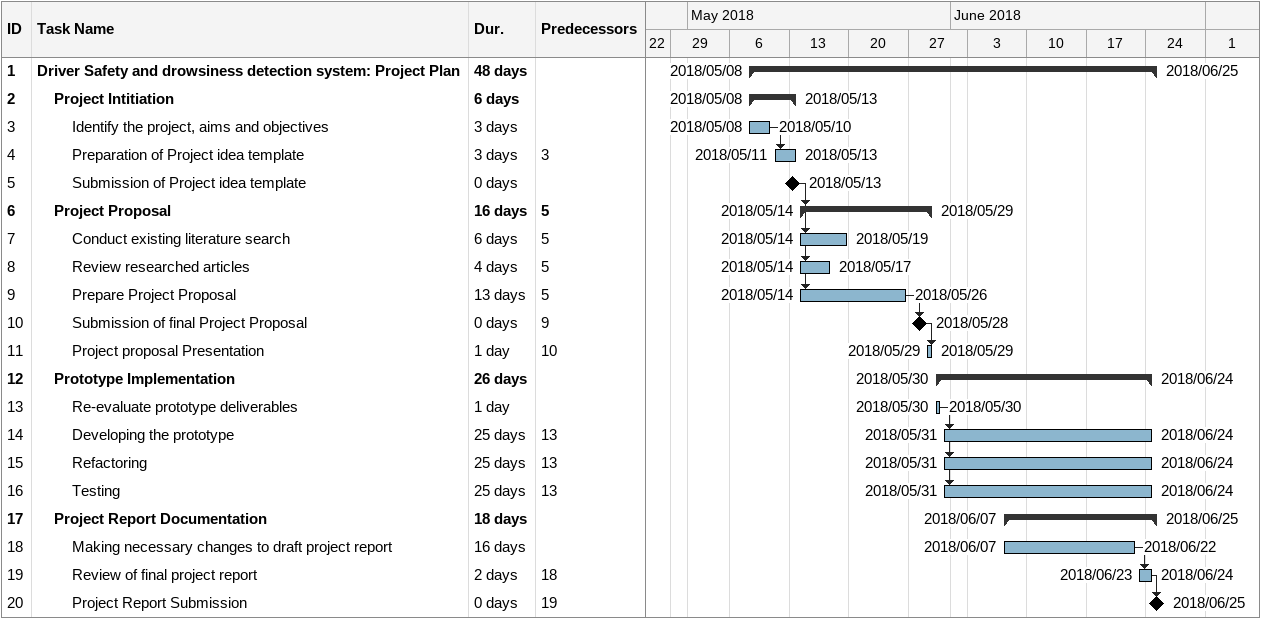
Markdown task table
| ID | Level | Task | Duration | Start | Finish | Predecessors |
|---|---|---|---|---|---|---|
| 1 | 1 | **Driver Safety and drowsiness detection system: Project Plan** | 48d | 2018-05-08 | 2018-06-25 |  |
| 2 | 2 | **Project Intitiation** | 6d | 2018-05-08 | 2018-05-13 |  |
| 3 | 3 | Identify the project, aims and objectives | 3d | 2018-05-08 | 2018-05-10 |  |
| 4 | 3 | Preparation of Project idea template | 3d | 2018-05-11 | 2018-05-13 | 3 |
| 5 | 3 | Submission of Project idea template | 0d | 2018-05-13 | 2018-05-13 |  |
| 6 | 2 | **Project Proposal** | 16d | 2018-05-14 | 2018-05-29 | 5 |
| 7 | 3 | Conduct existing literature search | 6d | 2018-05-14 | 2018-05-19 | 5 |
| 8 | 3 | Review researched articles | 4d | 2018-05-14 | 2018-05-17 | 5 |
| 9 | 3 | Prepare Project Proposal | 13d | 2018-05-14 | 2018-05-26 | 5 |
| 10 | 3 | Submission of final Project Proposal | 0d | 2018-05-28 | 2018-05-28 | 9 |
| 11 | 3 | Project proposal Presentation | 1d | 2018-05-29 | 2018-05-29 | 10 |
| 12 | 2 | **Prototype Implementation** | 26d | 2018-05-30 | 2018-06-24 |  |
| 13 | 3 | Re-evaluate prototype deliverables | 1d | 2018-05-30 | 2018-05-30 |  |
| 14 | 3 | Developing the prototype | 25d | 2018-05-31 | 2018-06-24 | 13 |
| 15 | 3 | Refactoring | 25d | 2018-05-31 | 2018-06-24 | 13 |
| 16 | 3 | Testing | 25d | 2018-05-31 | 2018-06-24 | 13 |
| 17 | 2 | **Project Report Documentation** | 18d | 2018-06-07 | 2018-06-25 |  |
| 18 | 3 | Making necessary changes to draft project report | 16d | 2018-06-07 | 2018-06-22 |  |
| 19 | 3 | Review of final project report | 2d | 2018-06-23 | 2018-06-24 | 18 |
| 20 | 3 | Project Report Submission | 0d | 2018-06-25 | 2018-06-25 | 19 |
